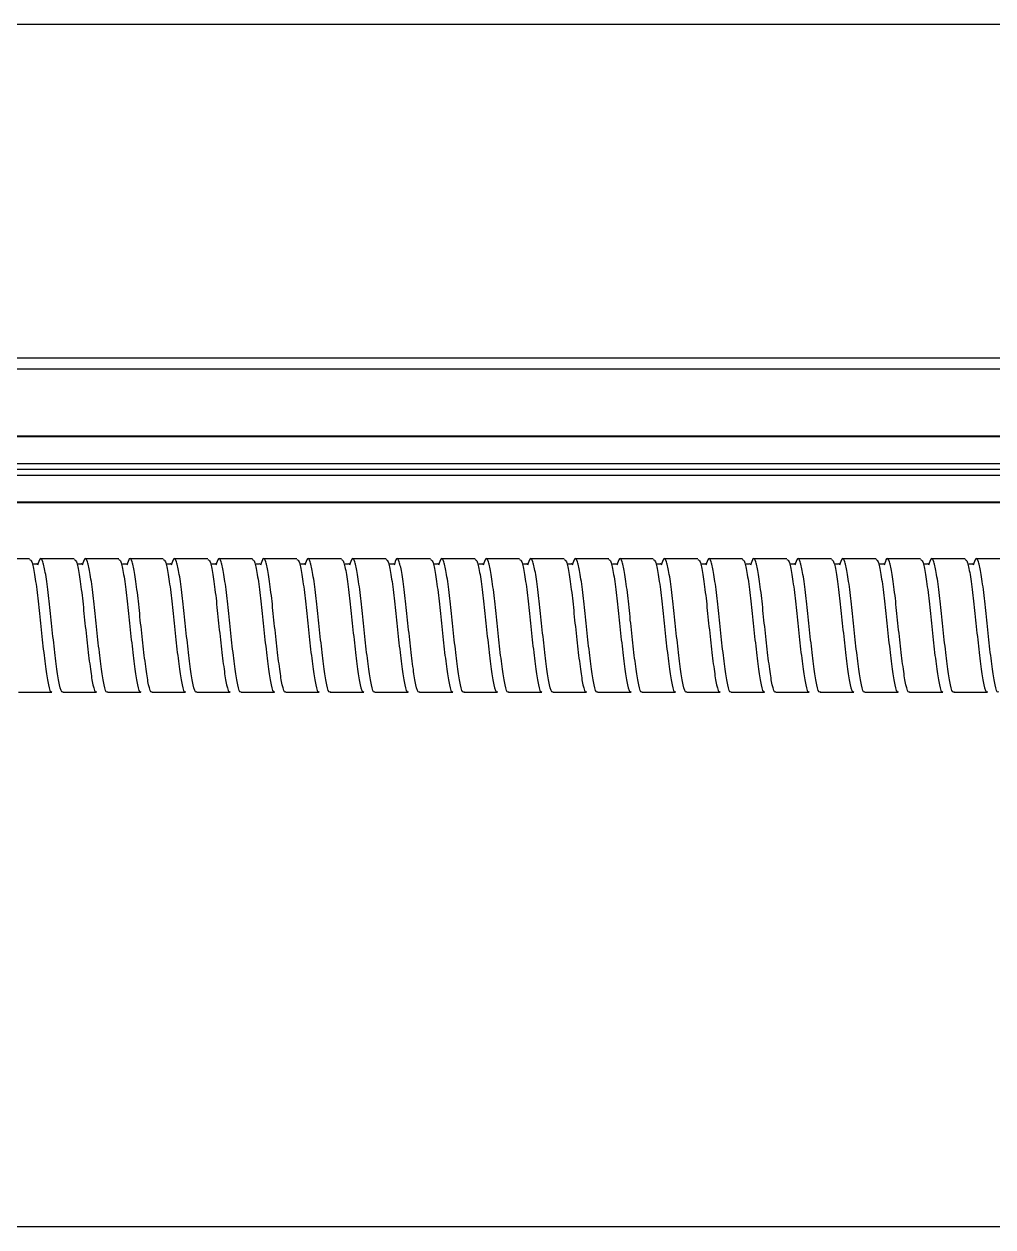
# Model space of a CAD drawing. Header units: millimetres. Extents: x 55 to 11032, y -227 to 3957.
# Drawn here: x 10116 to 10203, y 1402.3 to 1510.3 of the extents above; entities that cross this region are included whole.
import ezdxf

# ---------------------------------------------------------------- set-up
doc = ezdxf.new("R2010")
doc.units = ezdxf.units.MM
doc.header["$LTSCALE"] = 0.7
doc.layers.get('0').update_dxf_attribs({"color": 255})

msp = doc.modelspace()

# ---------------------------------------------------------------- linework, layer by layer
at = {"color": 7, "linetype": 'Continuous', "lineweight": 25}
for p, q in [((9867.73, 1510.315), (10273.73, 1510.315)), ((10270.73, 1480.315), (9870.73, 1480.315)), ((10270.73, 1479.315), (9870.73, 1479.315)), ((10270.73, 1473.315), (10020.311, 1473.315)), ((10270.73, 1473.254), (10020.311, 1473.254)), ((10270.73, 1470.835), (10020.311, 1470.835)), ((10270.73, 1470.315), (10020.311, 1470.315)), ((10270.73, 1469.795), (10020.311, 1469.795)), ((10260.53, 1467.376), (10020.311, 1467.376)), ((10260.53, 1467.315), (10020.311, 1467.315)), ((10116.533, 1462.315), (10113.533, 1462.315)), ((10120.533, 1462.315), (10117.533, 1462.315)), ((10124.533, 1462.315), (10121.533, 1462.315)), ((10128.533, 1462.315), (10125.533, 1462.315)), ((10132.533, 1462.315), (10129.533, 1462.315)), ((10136.533, 1462.315), (10133.533, 1462.315)), ((10140.533, 1462.315), (10137.533, 1462.315)), ((10144.533, 1462.315), (10141.533, 1462.315)), ((10148.533, 1462.315), (10145.533, 1462.315)), ((10152.533, 1462.315), (10149.533, 1462.315)), ((10156.533, 1462.315), (10153.533, 1462.315)), ((10160.533, 1462.315), (10157.533, 1462.315)), ((10164.533, 1462.315), (10161.533, 1462.315)), ((10168.533, 1462.315), (10165.533, 1462.315)), ((10172.533, 1462.315), (10169.533, 1462.315)), ((10176.533, 1462.315), (10173.533, 1462.315)), ((10180.533, 1462.315), (10177.533, 1462.315)), ((10184.533, 1462.315), (10181.533, 1462.315)), ((10188.533, 1462.315), (10185.533, 1462.315)), ((10192.533, 1462.315), (10189.533, 1462.315)), ((10196.533, 1462.315), (10193.533, 1462.315)), ((10200.533, 1462.315), (10197.533, 1462.315)), ((10204.533, 1462.315), (10201.533, 1462.315)), ((10115.533, 1450.315), (10118.533, 1450.315)), ((10119.533, 1450.315), (10122.533, 1450.315)), ((10123.533, 1450.315), (10126.533, 1450.315)), ((10127.533, 1450.315), (10130.533, 1450.315)), ((10131.533, 1450.315), (10134.533, 1450.315)), ((10135.533, 1450.315), (10138.533, 1450.315)), ((10139.533, 1450.315), (10142.533, 1450.315)), ((10143.533, 1450.315), (10146.533, 1450.315)), ((10147.533, 1450.315), (10150.533, 1450.315)), ((10151.533, 1450.315), (10154.533, 1450.315)), ((10155.533, 1450.315), (10158.533, 1450.315)), ((10159.533, 1450.315), (10162.533, 1450.315)), ((10163.533, 1450.315), (10166.533, 1450.315)), ((10167.533, 1450.315), (10170.533, 1450.315)), ((10171.533, 1450.315), (10174.533, 1450.315)), ((10175.533, 1450.315), (10178.533, 1450.315)), ((10179.533, 1450.315), (10182.533, 1450.315)), ((10183.533, 1450.315), (10186.533, 1450.315)), ((10187.533, 1450.315), (10190.533, 1450.315)), ((10191.533, 1450.315), (10194.533, 1450.315)), ((10195.533, 1450.315), (10198.533, 1450.315)), ((10199.533, 1450.315), (10202.533, 1450.315)), ((10273.73, 1402.315), (9867.73, 1402.315))]:
    msp.add_line(p, q, dxfattribs=at)
for points, knots in [([(10119.533, 1450.385), (10119.517, 1450.364), (10119.418, 1450.225), (10119.216, 1450.877), (10118.991, 1452.305), (10118.73, 1454.415), (10118.469, 1456.795), (10118.243, 1459.113), (10117.971, 1460.999), (10117.73, 1462.154), (10117.497, 1462.491), (10117.332, 1461.973), (10117.253, 1461.728)], [0, 0, 0, 0, 0.0210422, 0.1331983, 0.240841, 0.3520065, 0.463172, 0.5708147, 0.6829708, 0.7922067, 0.9014426, 1, 1, 1, 1]), ([(10123.533, 1450.385), (10123.517, 1450.364), (10123.418, 1450.225), (10123.216, 1450.877), (10122.991, 1452.305), (10122.73, 1454.415), (10122.469, 1456.795), (10122.243, 1459.113), (10121.971, 1460.999), (10121.73, 1462.154), (10121.497, 1462.491), (10121.332, 1461.973), (10121.253, 1461.728)], [0, 0, 0, 0, 0.0210422, 0.1331983, 0.240841, 0.3520065, 0.463172, 0.5708147, 0.6829708, 0.7922067, 0.9014426, 1, 1, 1, 1]), ([(10127.533, 1450.385), (10127.517, 1450.364), (10127.418, 1450.225), (10127.216, 1450.877), (10126.991, 1452.305), (10126.73, 1454.415), (10126.469, 1456.795), (10126.243, 1459.113), (10125.971, 1460.999), (10125.73, 1462.154), (10125.497, 1462.491), (10125.332, 1461.973), (10125.253, 1461.728)], [0, 0, 0, 0, 0.0210422, 0.1331983, 0.240841, 0.3520065, 0.463172, 0.5708147, 0.6829708, 0.7922067, 0.9014426, 1, 1, 1, 1]), ([(10131.533, 1450.385), (10131.517, 1450.364), (10131.418, 1450.225), (10131.216, 1450.877), (10130.991, 1452.305), (10130.73, 1454.415), (10130.469, 1456.795), (10130.243, 1459.113), (10129.971, 1460.999), (10129.73, 1462.154), (10129.497, 1462.491), (10129.332, 1461.973), (10129.253, 1461.728)], [0, 0, 0, 0, 0.0210422, 0.1331983, 0.240841, 0.3520065, 0.463172, 0.5708147, 0.6829708, 0.7922067, 0.9014426, 1, 1, 1, 1]), ([(10135.533, 1450.385), (10135.517, 1450.364), (10135.418, 1450.225), (10135.216, 1450.877), (10134.991, 1452.305), (10134.73, 1454.415), (10134.469, 1456.795), (10134.243, 1459.113), (10133.971, 1460.999), (10133.73, 1462.154), (10133.497, 1462.491), (10133.332, 1461.973), (10133.253, 1461.728)], [0, 0, 0, 0, 0.0210422, 0.1331983, 0.240841, 0.3520065, 0.463172, 0.5708147, 0.6829708, 0.7922067, 0.9014426, 1, 1, 1, 1]), ([(10139.533, 1450.385), (10139.517, 1450.364), (10139.418, 1450.225), (10139.216, 1450.877), (10138.991, 1452.305), (10138.73, 1454.415), (10138.469, 1456.795), (10138.243, 1459.113), (10137.971, 1460.999), (10137.73, 1462.154), (10137.497, 1462.491), (10137.332, 1461.973), (10137.253, 1461.728)], [0, 0, 0, 0, 0.02104219, 0.13319832, 0.24084102, 0.35200649, 0.46317197, 0.57081467, 0.6829708, 0.79220669, 0.90144259, 1, 1, 1, 1]), ([(10143.533, 1450.385), (10143.517, 1450.364), (10143.418, 1450.225), (10143.216, 1450.877), (10142.991, 1452.305), (10142.73, 1454.415), (10142.469, 1456.795), (10142.243, 1459.113), (10141.971, 1460.999), (10141.73, 1462.154), (10141.497, 1462.491), (10141.332, 1461.973), (10141.253, 1461.728)], [0, 0, 0, 0, 0.02104219, 0.13319832, 0.24084102, 0.35200649, 0.46317197, 0.57081467, 0.6829708, 0.79220669, 0.90144259, 1, 1, 1, 1]), ([(10147.533, 1450.385), (10147.517, 1450.364), (10147.418, 1450.225), (10147.216, 1450.877), (10146.991, 1452.305), (10146.73, 1454.415), (10146.469, 1456.795), (10146.243, 1459.113), (10145.971, 1460.999), (10145.73, 1462.154), (10145.497, 1462.491), (10145.332, 1461.973), (10145.253, 1461.728)], [0, 0, 0, 0, 0.0210422, 0.1331983, 0.240841, 0.3520065, 0.463172, 0.5708147, 0.6829708, 0.7922067, 0.9014426, 1, 1, 1, 1]), ([(10151.533, 1450.385), (10151.517, 1450.364), (10151.418, 1450.225), (10151.216, 1450.877), (10150.991, 1452.305), (10150.73, 1454.415), (10150.469, 1456.795), (10150.243, 1459.113), (10149.971, 1460.999), (10149.73, 1462.154), (10149.497, 1462.491), (10149.332, 1461.973), (10149.253, 1461.728)], [0, 0, 0, 0, 0.0210422, 0.1331983, 0.240841, 0.3520065, 0.463172, 0.5708147, 0.6829708, 0.7922067, 0.9014426, 1, 1, 1, 1]), ([(10155.533, 1450.385), (10155.517, 1450.364), (10155.418, 1450.225), (10155.216, 1450.877), (10154.991, 1452.305), (10154.73, 1454.415), (10154.469, 1456.795), (10154.243, 1459.113), (10153.971, 1460.999), (10153.73, 1462.154), (10153.497, 1462.491), (10153.332, 1461.973), (10153.253, 1461.728)], [0, 0, 0, 0, 0.0210422, 0.1331983, 0.240841, 0.3520065, 0.463172, 0.5708147, 0.6829708, 0.7922067, 0.9014426, 1, 1, 1, 1]), ([(10159.533, 1450.385), (10159.517, 1450.364), (10159.418, 1450.225), (10159.216, 1450.877), (10158.991, 1452.305), (10158.73, 1454.415), (10158.469, 1456.795), (10158.243, 1459.113), (10157.971, 1460.999), (10157.73, 1462.154), (10157.497, 1462.491), (10157.332, 1461.973), (10157.253, 1461.728)], [0, 0, 0, 0, 0.0210422, 0.1331983, 0.240841, 0.3520065, 0.463172, 0.5708147, 0.6829708, 0.7922067, 0.9014426, 1, 1, 1, 1]), ([(10163.533, 1450.385), (10163.517, 1450.364), (10163.418, 1450.225), (10163.216, 1450.877), (10162.991, 1452.305), (10162.73, 1454.415), (10162.469, 1456.795), (10162.243, 1459.113), (10161.971, 1460.999), (10161.73, 1462.154), (10161.497, 1462.491), (10161.332, 1461.973), (10161.253, 1461.728)], [0, 0, 0, 0, 0.0210422, 0.1331983, 0.240841, 0.3520065, 0.463172, 0.5708147, 0.6829708, 0.7922067, 0.9014426, 1, 1, 1, 1]), ([(10167.533, 1450.385), (10167.517, 1450.364), (10167.418, 1450.225), (10167.216, 1450.877), (10166.991, 1452.305), (10166.73, 1454.415), (10166.469, 1456.795), (10166.243, 1459.113), (10165.971, 1460.999), (10165.73, 1462.154), (10165.497, 1462.491), (10165.332, 1461.973), (10165.253, 1461.728)], [0, 0, 0, 0, 0.0210422, 0.1331983, 0.240841, 0.3520065, 0.463172, 0.5708147, 0.6829708, 0.7922067, 0.9014426, 1, 1, 1, 1]), ([(10171.533, 1450.385), (10171.517, 1450.364), (10171.418, 1450.225), (10171.216, 1450.877), (10170.991, 1452.305), (10170.73, 1454.415), (10170.469, 1456.795), (10170.243, 1459.113), (10169.971, 1460.999), (10169.73, 1462.154), (10169.497, 1462.491), (10169.332, 1461.973), (10169.253, 1461.728)], [0, 0, 0, 0, 0.0210422, 0.1331983, 0.240841, 0.3520065, 0.463172, 0.5708147, 0.6829708, 0.7922067, 0.9014426, 1, 1, 1, 1]), ([(10175.533, 1450.385), (10175.517, 1450.364), (10175.418, 1450.225), (10175.216, 1450.877), (10174.991, 1452.305), (10174.73, 1454.415), (10174.469, 1456.795), (10174.243, 1459.113), (10173.971, 1460.999), (10173.73, 1462.154), (10173.497, 1462.491), (10173.332, 1461.973), (10173.253, 1461.728)], [0, 0, 0, 0, 0.0210422, 0.1331983, 0.240841, 0.3520065, 0.463172, 0.5708147, 0.6829708, 0.7922067, 0.9014426, 1, 1, 1, 1]), ([(10179.533, 1450.385), (10179.517, 1450.364), (10179.418, 1450.225), (10179.216, 1450.877), (10178.991, 1452.305), (10178.73, 1454.415), (10178.469, 1456.795), (10178.243, 1459.113), (10177.971, 1460.999), (10177.73, 1462.154), (10177.497, 1462.491), (10177.332, 1461.973), (10177.253, 1461.728)], [0, 0, 0, 0, 0.0210422, 0.1331983, 0.240841, 0.3520065, 0.463172, 0.5708147, 0.6829708, 0.7922067, 0.9014426, 1, 1, 1, 1]), ([(10183.533, 1450.385), (10183.517, 1450.364), (10183.418, 1450.225), (10183.216, 1450.877), (10182.991, 1452.305), (10182.73, 1454.415), (10182.469, 1456.795), (10182.243, 1459.113), (10181.971, 1460.999), (10181.73, 1462.154), (10181.497, 1462.491), (10181.332, 1461.973), (10181.253, 1461.728)], [0, 0, 0, 0, 0.02104219, 0.13319832, 0.24084102, 0.35200649, 0.46317197, 0.57081467, 0.6829708, 0.79220669, 0.90144259, 1, 1, 1, 1]), ([(10187.533, 1450.385), (10187.517, 1450.364), (10187.418, 1450.225), (10187.216, 1450.877), (10186.991, 1452.305), (10186.73, 1454.415), (10186.469, 1456.795), (10186.243, 1459.113), (10185.971, 1460.999), (10185.73, 1462.154), (10185.497, 1462.491), (10185.332, 1461.973), (10185.253, 1461.728)], [0, 0, 0, 0, 0.0210422, 0.1331983, 0.240841, 0.3520065, 0.463172, 0.5708147, 0.6829708, 0.7922067, 0.9014426, 1, 1, 1, 1]), ([(10191.533, 1450.385), (10191.517, 1450.364), (10191.418, 1450.225), (10191.216, 1450.877), (10190.991, 1452.305), (10190.73, 1454.415), (10190.469, 1456.795), (10190.243, 1459.113), (10189.971, 1460.999), (10189.73, 1462.154), (10189.497, 1462.491), (10189.332, 1461.973), (10189.253, 1461.728)], [0, 0, 0, 0, 0.0210422, 0.1331983, 0.240841, 0.3520065, 0.463172, 0.5708147, 0.6829708, 0.7922067, 0.9014426, 1, 1, 1, 1]), ([(10195.533, 1450.385), (10195.517, 1450.364), (10195.418, 1450.225), (10195.216, 1450.877), (10194.991, 1452.305), (10194.73, 1454.415), (10194.469, 1456.795), (10194.243, 1459.113), (10193.971, 1460.999), (10193.73, 1462.154), (10193.497, 1462.491), (10193.332, 1461.973), (10193.253, 1461.728)], [0, 0, 0, 0, 0.0210422, 0.1331983, 0.240841, 0.3520065, 0.463172, 0.5708147, 0.6829708, 0.7922067, 0.9014426, 1, 1, 1, 1]), ([(10199.533, 1450.385), (10199.517, 1450.364), (10199.418, 1450.225), (10199.216, 1450.877), (10198.991, 1452.305), (10198.73, 1454.415), (10198.469, 1456.795), (10198.243, 1459.113), (10197.971, 1460.999), (10197.73, 1462.154), (10197.497, 1462.491), (10197.332, 1461.973), (10197.253, 1461.728)], [0, 0, 0, 0, 0.0210422, 0.1331983, 0.240841, 0.3520065, 0.463172, 0.5708147, 0.6829708, 0.7922067, 0.9014426, 1, 1, 1, 1]), ([(10203.533, 1450.385), (10203.517, 1450.364), (10203.418, 1450.225), (10203.216, 1450.877), (10202.991, 1452.305), (10202.73, 1454.415), (10202.469, 1456.795), (10202.243, 1459.113), (10201.971, 1460.999), (10201.73, 1462.154), (10201.497, 1462.491), (10201.332, 1461.973), (10201.253, 1461.728)], [0, 0, 0, 0, 0.0210422, 0.1331983, 0.240841, 0.3520065, 0.463172, 0.5708147, 0.6829708, 0.7922067, 0.9014426, 1, 1, 1, 1]), ([(10116.533, 1462.245), (10116.599, 1462.216), (10116.747, 1462.151), (10116.971, 1460.978), (10117.243, 1459.118), (10117.469, 1456.794), (10117.73, 1454.415), (10117.991, 1452.305), (10118.216, 1450.877), (10118.418, 1450.225), (10118.517, 1450.364), (10118.533, 1450.385)], [0, 0, 0, 0, 0.10017454, 0.22424979, 0.35164197, 0.47390759, 0.60017454, 0.72644149, 0.84870711, 0.9760993, 1, 1, 1, 1]), ([(10117.214, 1461.827), (10117.214, 1461.837), (10117.215, 1461.855), (10117.068, 1461.801), (10116.873, 1461.841), (10116.865, 1461.833), (10116.86, 1461.828)], [0, 0, 0, 0, 0.2353537, 0.4666896, 0.6853069, 1, 1, 1, 1]), ([(10120.533, 1462.245), (10120.599, 1462.216), (10120.747, 1462.151), (10120.971, 1460.978), (10121.243, 1459.118), (10121.469, 1456.794), (10121.73, 1454.415), (10121.991, 1452.305), (10122.216, 1450.877), (10122.418, 1450.225), (10122.517, 1450.364), (10122.533, 1450.385)], [0, 0, 0, 0, 0.1001745, 0.2242498, 0.351642, 0.4739076, 0.6001745, 0.7264415, 0.8487071, 0.9760993, 1, 1, 1, 1]), ([(10121.214, 1461.827), (10121.214, 1461.837), (10121.215, 1461.855), (10121.068, 1461.801), (10120.873, 1461.841), (10120.865, 1461.833), (10120.86, 1461.828)], [0, 0, 0, 0, 0.2353537, 0.4666896, 0.6853069, 1, 1, 1, 1]), ([(10124.533, 1462.245), (10124.599, 1462.216), (10124.747, 1462.151), (10124.971, 1460.978), (10125.243, 1459.118), (10125.469, 1456.794), (10125.73, 1454.415), (10125.991, 1452.305), (10126.216, 1450.877), (10126.418, 1450.225), (10126.517, 1450.364), (10126.533, 1450.385)], [0, 0, 0, 0, 0.1001745, 0.2242498, 0.351642, 0.4739076, 0.6001745, 0.7264415, 0.8487071, 0.9760993, 1, 1, 1, 1]), ([(10125.214, 1461.827), (10125.214, 1461.837), (10125.215, 1461.855), (10125.068, 1461.801), (10124.873, 1461.841), (10124.865, 1461.833), (10124.86, 1461.828)], [0, 0, 0, 0, 0.2353537, 0.4666896, 0.6853069, 1, 1, 1, 1]), ([(10128.533, 1462.245), (10128.599, 1462.216), (10128.747, 1462.151), (10128.971, 1460.978), (10129.243, 1459.118), (10129.469, 1456.794), (10129.73, 1454.415), (10129.991, 1452.305), (10130.216, 1450.877), (10130.418, 1450.225), (10130.517, 1450.364), (10130.533, 1450.385)], [0, 0, 0, 0, 0.1001745, 0.2242498, 0.351642, 0.4739076, 0.6001745, 0.7264415, 0.8487071, 0.9760993, 1, 1, 1, 1]), ([(10129.214, 1461.827), (10129.214, 1461.837), (10129.215, 1461.855), (10129.068, 1461.801), (10128.873, 1461.841), (10128.865, 1461.833), (10128.86, 1461.828)], [0, 0, 0, 0, 0.2353537, 0.4666896, 0.6853069, 1, 1, 1, 1]), ([(10132.533, 1462.245), (10132.599, 1462.216), (10132.747, 1462.151), (10132.971, 1460.978), (10133.243, 1459.118), (10133.469, 1456.794), (10133.73, 1454.415), (10133.991, 1452.305), (10134.216, 1450.877), (10134.418, 1450.225), (10134.517, 1450.364), (10134.533, 1450.385)], [0, 0, 0, 0, 0.1001745, 0.2242498, 0.351642, 0.4739076, 0.6001745, 0.7264415, 0.8487071, 0.9760993, 1, 1, 1, 1]), ([(10133.214, 1461.827), (10133.214, 1461.837), (10133.215, 1461.855), (10133.068, 1461.801), (10132.873, 1461.841), (10132.865, 1461.833), (10132.86, 1461.828)], [0, 0, 0, 0, 0.2353537, 0.4666896, 0.6853069, 1, 1, 1, 1]), ([(10136.533, 1462.245), (10136.599, 1462.216), (10136.747, 1462.151), (10136.971, 1460.978), (10137.243, 1459.118), (10137.469, 1456.794), (10137.73, 1454.415), (10137.991, 1452.305), (10138.216, 1450.877), (10138.418, 1450.225), (10138.517, 1450.364), (10138.533, 1450.385)], [0, 0, 0, 0, 0.1001745, 0.2242498, 0.351642, 0.4739076, 0.6001745, 0.7264415, 0.8487071, 0.9760993, 1, 1, 1, 1]), ([(10137.214, 1461.827), (10137.214, 1461.837), (10137.215, 1461.855), (10137.068, 1461.801), (10136.873, 1461.841), (10136.865, 1461.833), (10136.86, 1461.828)], [0, 0, 0, 0, 0.2353537, 0.4666896, 0.6853069, 1, 1, 1, 1]), ([(10140.533, 1462.245), (10140.599, 1462.216), (10140.747, 1462.151), (10140.971, 1460.978), (10141.243, 1459.118), (10141.469, 1456.794), (10141.73, 1454.415), (10141.991, 1452.305), (10142.216, 1450.877), (10142.418, 1450.225), (10142.517, 1450.364), (10142.533, 1450.385)], [0, 0, 0, 0, 0.1001745, 0.2242498, 0.351642, 0.4739076, 0.6001745, 0.7264415, 0.8487071, 0.9760993, 1, 1, 1, 1]), ([(10141.214, 1461.827), (10141.214, 1461.837), (10141.215, 1461.855), (10141.068, 1461.801), (10140.873, 1461.841), (10140.865, 1461.833), (10140.86, 1461.828)], [0, 0, 0, 0, 0.23535374, 0.46668956, 0.68530692, 1, 1, 1, 1]), ([(10144.533, 1462.245), (10144.599, 1462.216), (10144.747, 1462.151), (10144.971, 1460.978), (10145.243, 1459.118), (10145.469, 1456.794), (10145.73, 1454.415), (10145.991, 1452.305), (10146.216, 1450.877), (10146.418, 1450.225), (10146.517, 1450.364), (10146.533, 1450.385)], [0, 0, 0, 0, 0.1001745, 0.2242498, 0.351642, 0.4739076, 0.6001745, 0.7264415, 0.8487071, 0.9760993, 1, 1, 1, 1]), ([(10145.214, 1461.827), (10145.214, 1461.837), (10145.215, 1461.855), (10145.068, 1461.801), (10144.873, 1461.841), (10144.865, 1461.833), (10144.86, 1461.828)], [0, 0, 0, 0, 0.2353537, 0.4666896, 0.6853069, 1, 1, 1, 1]), ([(10148.533, 1462.245), (10148.599, 1462.216), (10148.747, 1462.151), (10148.971, 1460.978), (10149.243, 1459.118), (10149.469, 1456.794), (10149.73, 1454.415), (10149.991, 1452.305), (10150.216, 1450.877), (10150.418, 1450.225), (10150.517, 1450.364), (10150.533, 1450.385)], [0, 0, 0, 0, 0.1001745, 0.2242498, 0.351642, 0.4739076, 0.6001745, 0.7264415, 0.8487071, 0.9760993, 1, 1, 1, 1]), ([(10149.214, 1461.827), (10149.214, 1461.837), (10149.215, 1461.855), (10149.068, 1461.801), (10148.873, 1461.841), (10148.865, 1461.833), (10148.86, 1461.828)], [0, 0, 0, 0, 0.2353537, 0.4666896, 0.6853069, 1, 1, 1, 1]), ([(10152.533, 1462.245), (10152.599, 1462.216), (10152.747, 1462.151), (10152.971, 1460.978), (10153.243, 1459.118), (10153.469, 1456.794), (10153.73, 1454.415), (10153.991, 1452.305), (10154.216, 1450.877), (10154.418, 1450.225), (10154.517, 1450.364), (10154.533, 1450.385)], [0, 0, 0, 0, 0.1001745, 0.2242498, 0.351642, 0.4739076, 0.6001745, 0.7264415, 0.8487071, 0.9760993, 1, 1, 1, 1]), ([(10153.214, 1461.827), (10153.214, 1461.837), (10153.215, 1461.855), (10153.068, 1461.801), (10152.873, 1461.841), (10152.865, 1461.833), (10152.86, 1461.828)], [0, 0, 0, 0, 0.2353537, 0.4666896, 0.6853069, 1, 1, 1, 1]), ([(10156.533, 1462.245), (10156.599, 1462.216), (10156.747, 1462.151), (10156.971, 1460.978), (10157.243, 1459.118), (10157.469, 1456.794), (10157.73, 1454.415), (10157.991, 1452.305), (10158.216, 1450.877), (10158.418, 1450.225), (10158.517, 1450.364), (10158.533, 1450.385)], [0, 0, 0, 0, 0.1001745, 0.2242498, 0.351642, 0.4739076, 0.6001745, 0.7264415, 0.8487071, 0.9760993, 1, 1, 1, 1]), ([(10157.214, 1461.827), (10157.214, 1461.837), (10157.215, 1461.855), (10157.068, 1461.801), (10156.873, 1461.841), (10156.865, 1461.833), (10156.86, 1461.828)], [0, 0, 0, 0, 0.2353537, 0.4666896, 0.6853069, 1, 1, 1, 1]), ([(10160.533, 1462.245), (10160.599, 1462.216), (10160.747, 1462.151), (10160.971, 1460.978), (10161.243, 1459.118), (10161.469, 1456.794), (10161.73, 1454.415), (10161.991, 1452.305), (10162.216, 1450.877), (10162.418, 1450.225), (10162.517, 1450.364), (10162.533, 1450.385)], [0, 0, 0, 0, 0.1001745, 0.2242498, 0.351642, 0.4739076, 0.6001745, 0.7264415, 0.8487071, 0.9760993, 1, 1, 1, 1]), ([(10161.214, 1461.827), (10161.214, 1461.837), (10161.215, 1461.855), (10161.068, 1461.801), (10160.873, 1461.841), (10160.865, 1461.833), (10160.86, 1461.828)], [0, 0, 0, 0, 0.2353537, 0.4666896, 0.6853069, 1, 1, 1, 1]), ([(10164.533, 1462.245), (10164.599, 1462.216), (10164.747, 1462.151), (10164.971, 1460.978), (10165.243, 1459.118), (10165.469, 1456.794), (10165.73, 1454.415), (10165.991, 1452.305), (10166.216, 1450.877), (10166.418, 1450.225), (10166.517, 1450.364), (10166.533, 1450.385)], [0, 0, 0, 0, 0.1001745, 0.2242498, 0.351642, 0.4739076, 0.6001745, 0.7264415, 0.8487071, 0.9760993, 1, 1, 1, 1]), ([(10165.214, 1461.827), (10165.214, 1461.837), (10165.215, 1461.855), (10165.068, 1461.801), (10164.873, 1461.841), (10164.865, 1461.833), (10164.86, 1461.828)], [0, 0, 0, 0, 0.23535374, 0.46668956, 0.68530692, 1, 1, 1, 1]), ([(10168.533, 1462.245), (10168.599, 1462.216), (10168.747, 1462.151), (10168.971, 1460.978), (10169.243, 1459.118), (10169.469, 1456.794), (10169.73, 1454.415), (10169.991, 1452.305), (10170.216, 1450.877), (10170.418, 1450.225), (10170.517, 1450.364), (10170.533, 1450.385)], [0, 0, 0, 0, 0.1001745, 0.2242498, 0.351642, 0.4739076, 0.6001745, 0.7264415, 0.8487071, 0.9760993, 1, 1, 1, 1]), ([(10169.214, 1461.827), (10169.214, 1461.837), (10169.215, 1461.855), (10169.068, 1461.801), (10168.873, 1461.841), (10168.865, 1461.833), (10168.86, 1461.828)], [0, 0, 0, 0, 0.2353537, 0.4666896, 0.6853069, 1, 1, 1, 1]), ([(10172.533, 1462.245), (10172.599, 1462.216), (10172.747, 1462.151), (10172.971, 1460.978), (10173.243, 1459.118), (10173.469, 1456.794), (10173.73, 1454.415), (10173.991, 1452.305), (10174.216, 1450.877), (10174.418, 1450.225), (10174.517, 1450.364), (10174.533, 1450.385)], [0, 0, 0, 0, 0.1001745, 0.2242498, 0.351642, 0.4739076, 0.6001745, 0.7264415, 0.8487071, 0.9760993, 1, 1, 1, 1]), ([(10173.214, 1461.827), (10173.214, 1461.837), (10173.215, 1461.855), (10173.068, 1461.801), (10172.873, 1461.841), (10172.865, 1461.833), (10172.86, 1461.828)], [0, 0, 0, 0, 0.2353537, 0.4666896, 0.6853069, 1, 1, 1, 1]), ([(10176.533, 1462.245), (10176.599, 1462.216), (10176.747, 1462.151), (10176.971, 1460.978), (10177.243, 1459.118), (10177.469, 1456.794), (10177.73, 1454.415), (10177.991, 1452.305), (10178.216, 1450.877), (10178.418, 1450.225), (10178.517, 1450.364), (10178.533, 1450.385)], [0, 0, 0, 0, 0.1001745, 0.2242498, 0.351642, 0.4739076, 0.6001745, 0.7264415, 0.8487071, 0.9760993, 1, 1, 1, 1]), ([(10177.214, 1461.827), (10177.214, 1461.837), (10177.215, 1461.855), (10177.068, 1461.801), (10176.873, 1461.841), (10176.865, 1461.833), (10176.86, 1461.828)], [0, 0, 0, 0, 0.2353537, 0.4666896, 0.6853069, 1, 1, 1, 1]), ([(10180.533, 1462.245), (10180.599, 1462.216), (10180.747, 1462.151), (10180.971, 1460.978), (10181.243, 1459.118), (10181.469, 1456.794), (10181.73, 1454.415), (10181.991, 1452.305), (10182.216, 1450.877), (10182.418, 1450.225), (10182.517, 1450.364), (10182.533, 1450.385)], [0, 0, 0, 0, 0.1001745, 0.2242498, 0.351642, 0.4739076, 0.6001745, 0.7264415, 0.8487071, 0.9760993, 1, 1, 1, 1]), ([(10181.214, 1461.827), (10181.214, 1461.837), (10181.215, 1461.855), (10181.068, 1461.801), (10180.873, 1461.841), (10180.865, 1461.833), (10180.86, 1461.828)], [0, 0, 0, 0, 0.2353537, 0.4666896, 0.6853069, 1, 1, 1, 1]), ([(10184.533, 1462.245), (10184.599, 1462.216), (10184.747, 1462.151), (10184.971, 1460.978), (10185.243, 1459.118), (10185.469, 1456.794), (10185.73, 1454.415), (10185.991, 1452.305), (10186.216, 1450.877), (10186.418, 1450.225), (10186.517, 1450.364), (10186.533, 1450.385)], [0, 0, 0, 0, 0.1001745, 0.2242498, 0.351642, 0.4739076, 0.6001745, 0.7264415, 0.8487071, 0.9760993, 1, 1, 1, 1]), ([(10185.214, 1461.827), (10185.214, 1461.837), (10185.215, 1461.855), (10185.068, 1461.801), (10184.873, 1461.841), (10184.865, 1461.833), (10184.86, 1461.828)], [0, 0, 0, 0, 0.2353537, 0.4666896, 0.6853069, 1, 1, 1, 1]), ([(10188.533, 1462.245), (10188.599, 1462.216), (10188.747, 1462.151), (10188.971, 1460.978), (10189.243, 1459.118), (10189.469, 1456.794), (10189.73, 1454.415), (10189.991, 1452.305), (10190.216, 1450.877), (10190.418, 1450.225), (10190.517, 1450.364), (10190.533, 1450.385)], [0, 0, 0, 0, 0.1001745, 0.2242498, 0.351642, 0.4739076, 0.6001745, 0.7264415, 0.8487071, 0.9760993, 1, 1, 1, 1]), ([(10189.214, 1461.827), (10189.214, 1461.837), (10189.215, 1461.855), (10189.068, 1461.801), (10188.873, 1461.841), (10188.865, 1461.833), (10188.86, 1461.828)], [0, 0, 0, 0, 0.2353537, 0.4666896, 0.6853069, 1, 1, 1, 1]), ([(10192.533, 1462.245), (10192.599, 1462.216), (10192.747, 1462.151), (10192.971, 1460.978), (10193.243, 1459.118), (10193.469, 1456.794), (10193.73, 1454.415), (10193.991, 1452.305), (10194.216, 1450.877), (10194.418, 1450.225), (10194.517, 1450.364), (10194.533, 1450.385)], [0, 0, 0, 0, 0.1001745, 0.2242498, 0.351642, 0.4739076, 0.6001745, 0.7264415, 0.8487071, 0.9760993, 1, 1, 1, 1]), ([(10193.214, 1461.827), (10193.214, 1461.837), (10193.215, 1461.855), (10193.068, 1461.801), (10192.873, 1461.841), (10192.865, 1461.833), (10192.86, 1461.828)], [0, 0, 0, 0, 0.23535374, 0.46668956, 0.68530692, 1, 1, 1, 1]), ([(10196.533, 1462.245), (10196.599, 1462.216), (10196.747, 1462.151), (10196.971, 1460.978), (10197.243, 1459.118), (10197.469, 1456.794), (10197.73, 1454.415), (10197.991, 1452.305), (10198.216, 1450.877), (10198.418, 1450.225), (10198.517, 1450.364), (10198.533, 1450.385)], [0, 0, 0, 0, 0.1001745, 0.2242498, 0.351642, 0.4739076, 0.6001745, 0.7264415, 0.8487071, 0.9760993, 1, 1, 1, 1]), ([(10197.214, 1461.827), (10197.214, 1461.837), (10197.215, 1461.855), (10197.068, 1461.801), (10196.873, 1461.841), (10196.865, 1461.833), (10196.86, 1461.828)], [0, 0, 0, 0, 0.23535374, 0.46668956, 0.68530692, 1, 1, 1, 1]), ([(10200.533, 1462.245), (10200.599, 1462.216), (10200.747, 1462.151), (10200.971, 1460.978), (10201.243, 1459.118), (10201.469, 1456.794), (10201.73, 1454.415), (10201.991, 1452.305), (10202.216, 1450.877), (10202.418, 1450.225), (10202.517, 1450.364), (10202.533, 1450.385)], [0, 0, 0, 0, 0.1001745, 0.2242498, 0.351642, 0.4739076, 0.6001745, 0.7264415, 0.8487071, 0.9760993, 1, 1, 1, 1]), ([(10201.214, 1461.827), (10201.214, 1461.837), (10201.215, 1461.855), (10201.068, 1461.801), (10200.873, 1461.841), (10200.865, 1461.833), (10200.86, 1461.828)], [0, 0, 0, 0, 0.23535374, 0.46668956, 0.68530692, 1, 1, 1, 1])]:
    msp.add_open_spline(points, degree=3, knots=knots, dxfattribs=at)

doc.saveas('drawing.dxf')
